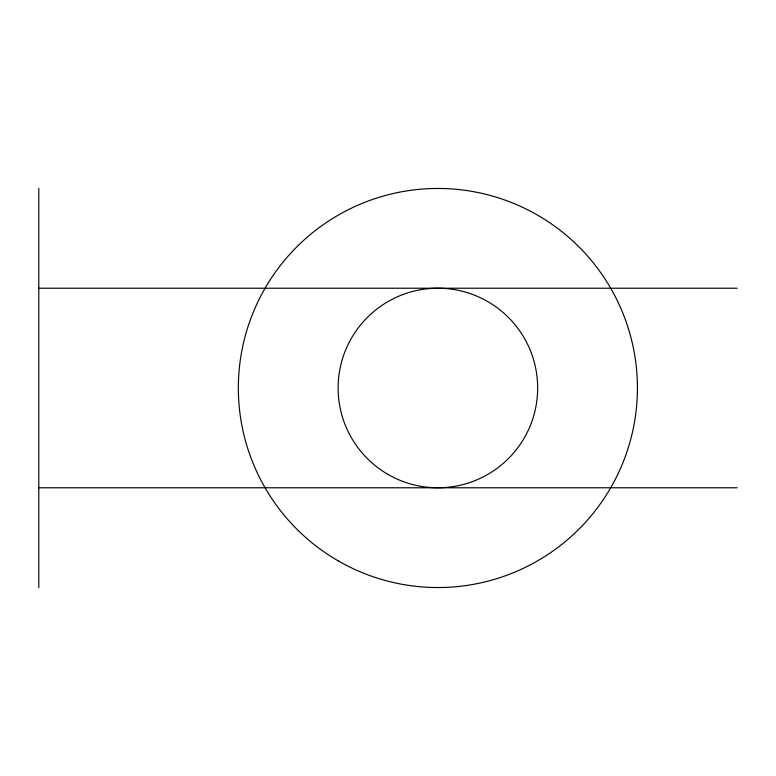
<?xml version="1.0" encoding="UTF-8"?>
<svg xmlns="http://www.w3.org/2000/svg" width="776" height="776" viewBox="0 0 776 776"><rect width="100%" height="100%" fill="white"/><g stroke="black" fill="none" stroke-linecap="round" stroke-linejoin="round"><path stroke-width="1.16" d="M38.8 288.226L737.2 288.226M38.8 487.774L737.2 487.774M38.8 188.461L38.8 587.539M388 474.408A99.774 99.774 0 0 0 537.661 388A99.774 99.774 0 0 0 388 301.592A99.774 99.774 0 0 0 388 474.408M338.113 560.805A199.539 199.539 0 0 0 637.426 388A199.539 199.539 0 0 0 338.113 215.194A199.539 199.539 0 0 0 338.113 560.805"/></g></svg>
